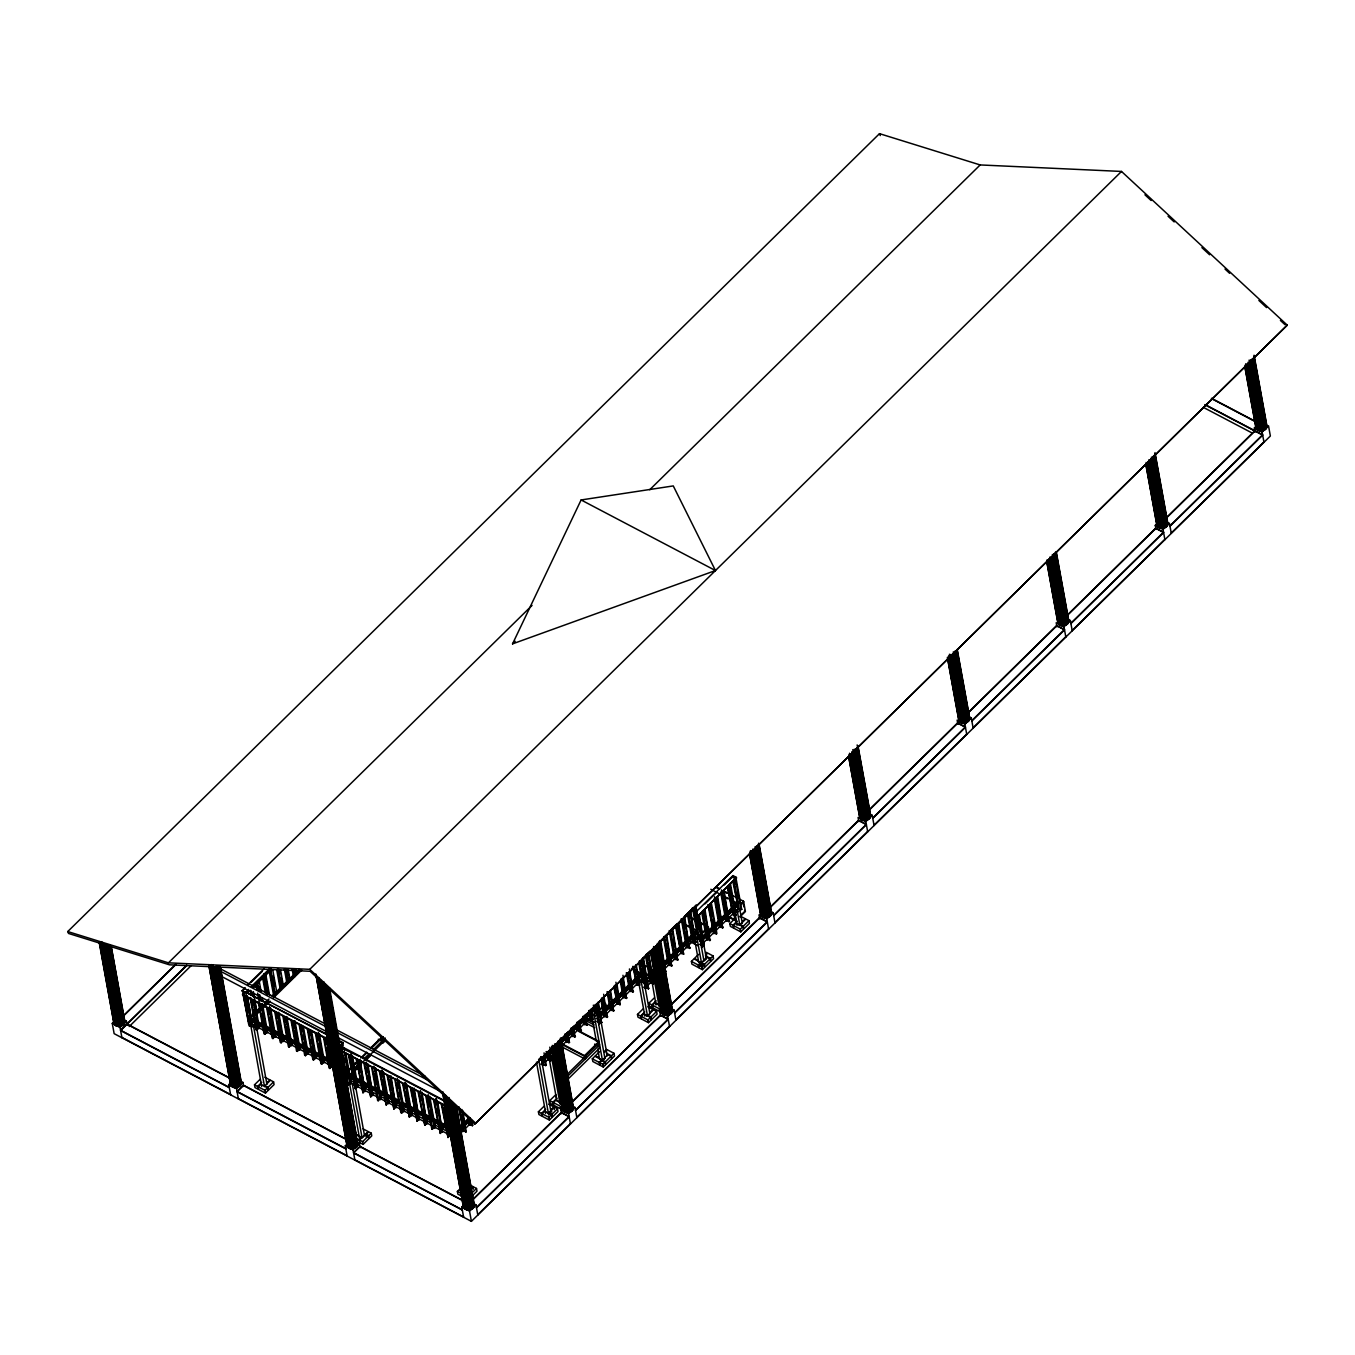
<?xml version="1.0" encoding="UTF-8"?>
<svg xmlns="http://www.w3.org/2000/svg" width="1355" height="1355" viewBox="0 0 1355 1355"><rect width="100%" height="100%" fill="white"/><g stroke="black" fill="none" stroke-linecap="round" stroke-linejoin="round"><path stroke-width="1.5" d="M111.364 947.162L124.863 1021.467C125.287 1028.072 111.618 1028.055 114.328 1021.043M230.689 1085.389L208.738 964.608L230.401 1083.306C230.062 1089.691 241.63 1088.573 241.376 1082.662L220.171 966.047M347.185 1146.601L315.817 974.025L346.897 1144.501C346.423 1152.19 361.666 1148.379 356.856 1141.96M456.584 1107.187L474.369 1205.069C474.792 1211.675 461.107 1211.658 463.816 1204.646M560.97 1038.658L573.436 1107.696C573.859 1114.301 560.191 1114.284 562.901 1107.272M660.037 941.268L672.503 1010.305C672.927 1016.911 659.258 1016.894 661.968 1009.898L661.206 1005.732M759.088 844.216L771.571 912.931C771.994 919.537 758.326 919.52 761.036 912.508M858.155 746.825L870.655 815.541C870.909 821.452 859.341 822.57 859.68 816.184M957.24 649.452L969.723 718.167C969.994 724.078 958.408 725.196 958.764 718.811M1056.307 552.061L1068.79 620.793C1069.061 626.704 1057.476 627.805 1057.832 621.437M1155.002 452.604L1167.858 523.403C1168.298 530.957 1152.648 529.043 1158.085 522.014M1254.069 355.23L1266.942 426.029C1267.365 432.635 1253.68 432.618 1256.39 425.606M230.401 1083.306L230.824 1082.239M346.897 1144.501L347.32 1143.451M512.546 643.879L581.109 499.961L673.266 485.92L715.457 570.54L512.546 643.879L515.205 641.288M474.843 1124.04L1287.25 325.149L1121.5 171.441L980.173 164.937L879.497 133.654L67.75 931.546L68.529 933.46L169.443 964.811L310.109 971.281L474.843 1124.04L1287.25 325.149M217.85 966.64L218.443 969.943L219.408 968.994M67.75 931.546L168.427 962.829L532.058 605.414M649.739 489.731L980.173 164.937M1263.978 442.306L1262.115 432.059L1268.5 425.775L1270.363 436.022L471.405 1221.346L114.142 1033.662L112.279 1023.415L114.836 1020.908M122.17 1016.928L175.981 964.032M122.221 1017.266L176.031 964.37M121.916 1037.744L120.053 1027.496L126.438 1021.213L123.339 1019.587M186.736 965.167L120.544 1030.223L229.283 1087.354M186.787 965.522L120.612 1030.562L229.334 1087.692M129.182 1026.565L190.97 965.844M245.086 988.286L242.105 991.216L244.967 987.592M247.931 984.662L264.327 968.554M251.048 982.426L262.209 971.433M242.579 994.841L244.696 991.962L242.579 994.841L329.113 1040.284M248.609 990.082L245.594 993.046L248.49 989.404M251.488 986.457L269.526 968.706M251.607 987.134L271.169 967.927M254.147 985.475L270.695 969.215M247.406 993.266L250.421 990.319M253.436 987.355L271.474 969.621M249.472 1018.232L260.008 1007.883M264.513 1003.445L269.018 999.025M272.033 996.061L299.099 969.469M268.29 1000.905L250.252 1018.638L311.684 1050.904M272.812 996.467L299.878 969.875M273.846 996.298L281.061 989.184M284.042 986.254L300.437 970.163M256.569 1014.438L270.102 1001.142M273.117 998.178L301.691 970.095M243.172 995.146L249.523 1026.26L251.132 1024.702L245.916 996.027M249.76 1023.973L252.352 1024.38L247.135 995.705M168.427 962.829L309.753 969.333L1121.5 171.441M253.08 999.787L258.28 1028.462L256.688 1030.02L255.909 1029.614L257.501 1028.055L255.655 1017.808M256.925 1027.751L259.499 1028.14L254.672 1001.514M261.21 1004.055L266.41 1032.73L264.818 1034.305L264.903 1028.225M265.055 1032.019L267.629 1032.408L262.43 1003.733M273.829 1035.66L273.185 1036.287L275.759 1036.677L270.56 1008.001M269.34 1008.323L274.54 1036.998L272.948 1038.574L273.032 1032.493M230.638 1094.857L228.775 1084.627L231.332 1082.103M277.47 1012.608L282.67 1041.267L281.078 1042.842L281.163 1036.761M281.315 1040.555L283.906 1040.945L278.69 1012.287M238.412 1098.939L236.549 1088.709L242.935 1082.425L239.835 1080.782M285.6 1016.877L290.8 1045.535L289.208 1047.11L289.293 1041.046M289.445 1044.824L292.036 1045.213L286.82 1016.555M254.486 1084.83L257.586 1086.473L258.077 1089.2L254.977 1087.574L254.486 1084.83L260.075 1079.342M257.586 1086.473L261.786 1082.34M258.178 1086.778L260.719 1084.254L267.528 1087.828L268.019 1090.555L265.461 1093.079L258.67 1089.505L258.178 1086.778L264.97 1090.352L265.461 1093.079M293.73 1021.145L298.93 1049.82L297.338 1051.378L296.559 1050.972L298.168 1049.414L294.814 1030.969M297.575 1049.092L300.166 1049.498L294.95 1020.823M267.341 1082.442L269.899 1079.918L264.801 1077.242M264.97 1090.352L267.528 1087.828M268.002 1087.354L273.591 1081.866L270.492 1080.223L264.903 1085.728L268.002 1087.354L268.493 1090.098L274.083 1084.593L273.591 1081.866M301.86 1025.413L307.077 1054.088L305.468 1055.664L304.689 1055.24L306.298 1053.682L304.435 1043.435M305.705 1053.377L308.296 1053.767L303.452 1027.141M309.99 1029.681L315.207 1058.357L313.598 1059.932L312.819 1059.525L314.428 1057.95L312.565 1047.703M313.835 1057.645L316.426 1058.035L311.582 1031.409M318.12 1033.967L323.337 1062.625L321.728 1064.2L321.812 1058.12M337.327 1039.658L342.9 1042.588L340.156 1046.094L343.035 1043.265M321.965 1061.914L324.556 1062.303L319.34 1033.645M342.696 1045.603L342.9 1042.588M445.592 1106.12L340.952 1050.532L343.831 1047.703L445.744 1101.242M343.323 1049.007L358.787 1056.172M330.739 1065.555L330.095 1066.182L332.686 1066.571M326.25 1038.235L331.467 1066.893L329.858 1068.468L329.943 1062.388M352.503 1065.758L355.484 1062.828M370.389 1048.194L379.315 1039.404M347.354 1071.195L357.788 1060.948M360.752 1058.018L366.714 1052.158M371.185 1047.771L381.619 1037.524M348.963 1070.416L356.416 1063.099M362.378 1057.239L366.849 1052.852M371.304 1048.448L383.228 1036.744M346.745 1074.938L345.152 1076.497L339.563 1045.789M353.926 1068.756L361.379 1061.439M364.36 1058.509L368.831 1054.105M373.303 1049.718L385.21 1037.998M349.776 1074.854L385.514 1039.708M355.857 1069.671L358.838 1066.758L355.891 1069.857M366.273 1059.424L370.745 1055.037M382.669 1043.333L385.65 1040.403M366.307 1059.593L370.779 1055.206M353.435 1077.615L350.454 1080.545L349.963 1077.818M344.424 1052.428L350.081 1083.627L347.71 1084.796L349.319 1083.221M348.726 1082.916L351.318 1083.306L346.016 1054.19M356.128 1085.846L355.484 1086.473L358.076 1086.862L352.402 1055.664M348.421 1055.071L355.247 1088.759L356.856 1087.184L350.81 1053.902M368.12 1085.338L365.139 1088.268L364.647 1085.524M356.162 1059.136L362.988 1092.824L364.58 1091.249L358.906 1060.05M363.885 1063.201L370.711 1096.873L372.32 1095.314L366.273 1062.032M383.584 1093.451L380.603 1096.381L391.832 1102.276M379.332 1098.024L378.689 1098.651L381.263 1099.041L375.589 1067.859M373.997 1066.097L380.044 1099.362L377.672 1100.531L379.264 1098.956M379.349 1071.314L386.175 1105.003L387.784 1103.427L381.737 1070.162M347.134 1156.069L345.288 1145.822L347.845 1143.315M386.412 1102.716L389.004 1103.106L383.329 1071.907M359.431 1142.451L358.94 1139.707L361.497 1137.201L356.399 1134.525M359.515 1140.012L365.122 1134.525L368.221 1136.151L368.712 1138.878L363.123 1144.382L360.024 1142.756L359.515 1140.012L362.632 1141.655L363.123 1144.382M396.067 1104.511L399.048 1101.581M387.09 1075.379L393.915 1109.067L395.508 1107.492L389.834 1076.293M354.908 1160.151L353.045 1149.904L359.448 1143.62L356.331 1141.994M362.632 1141.655L368.221 1136.151M368.696 1135.676L371.253 1133.17L368.729 1131.848L366.172 1134.355L368.696 1135.676L369.204 1138.42L371.761 1135.897L371.253 1133.17M402.52 1110.219L401.876 1110.846L404.468 1111.236L398.793 1080.037M397.201 1078.275L403.248 1111.557L401.639 1113.133L401.707 1106.984M414.511 1109.711L411.53 1112.641L411.039 1109.897M410.26 1114.267L409.617 1114.911L412.191 1115.301L406.517 1084.102M402.554 1083.509L409.379 1117.181L410.971 1115.622L404.925 1082.34M410.277 1087.574L417.103 1121.246L418.712 1119.687L413.038 1088.488M429.975 1117.824L426.994 1120.754L426.503 1118.027M418.018 1091.622L424.843 1125.311L426.435 1123.735L420.389 1090.47M433.448 1126.462L432.804 1127.089L435.395 1127.479L429.721 1096.28M428.112 1094.535L434.176 1127.8L431.788 1128.969L433.397 1127.394M442.458 1128.884L445.439 1125.954M433.481 1099.752L440.307 1133.441L441.899 1131.865L435.853 1098.583M441.205 1103.817L448.031 1137.506L449.64 1135.93L443.966 1104.732M450.859 1135.609L450.216 1136.235L444.542 1105.036M460.598 1126.005L468.119 1118.603M459.87 1127.885L468.898 1119.01M459.514 1130.256L469.931 1120.009M459.633 1130.934L462.614 1128.004M465.595 1125.09L470.066 1120.687M460.124 1133.678L463.105 1130.748M466.086 1127.817L470.558 1123.414M467.695 1116.571L469.186 1124.769L471.557 1123.6M541.018 1057.171L538.629 1059.525L548.724 1115.114M670.725 929.953L676.738 924.059M684.241 916.691L693.235 907.833M459.921 1108.492L464.02 1131.019L465.968 1132.035L462.885 1110.931M469.321 1118.569L470.439 1124.701L472.387 1125.734L472.268 1121.008M642.355 958.663L649.858 951.278M658.852 942.436L696.233 904.886M541.492 1059.729L551.993 1049.414M560.987 1040.555L571.488 1030.24M574.503 1027.293L593.998 1008.12M541.797 1061.439L552.298 1051.107M561.309 1042.266L595.81 1008.34M541.932 1062.117L552.434 1051.802M561.427 1042.944L595.929 1009.035M696.08 911.847L732.953 875.601L736.443 877.43L698.215 915.811L736.443 877.43M705.057 903.819L716.846 892.217M724.231 884.967L733.072 876.279L736.578 878.108M545.421 1061.897L553.772 1053.699M561.918 1045.67L594.93 1013.235L593.338 1005.139M600.079 1009.018L602.806 1006.325M543.677 1064.793L546.251 1065.182L543.677 1064.793L542.186 1056.595M546.133 1051.548L548.402 1060.135L549.995 1058.577L549.249 1054.478M566.881 1041.978L569.456 1042.368L566.881 1041.978L565.391 1033.78M570.506 1030.003L571.624 1036.135L573.995 1034.983M580.008 1029.072L578.399 1030.647L576.925 1022.466M582.515 1018.198L583.632 1024.346L586.004 1023.177M591.61 1008.527L592.829 1019.4L590.882 1018.384L590.78 1013.659M594.828 1013.337L597.216 1012.168M600.197 1009.695L602.941 1007.002M594.506 1016.673L596.894 1014.319M547.386 1051.48L548.877 1059.678L550.824 1060.694L549.605 1049.82M562.816 1048.889L561.597 1038.032M571.404 1027.886L572.877 1036.084L574.825 1037.1L573.605 1026.226M577.399 1021.992L578.89 1030.173L580.821 1031.206L579.601 1020.332M583.395 1016.081L584.886 1024.278L586.834 1025.295L585.614 1014.438M596.81 1003.428L598.029 1014.285L596.081 1013.269L594.608 1005.071M599.587 1013.523L616.119 997.28M619.116 994.333L622.114 991.369M625.129 988.422L641.643 972.179M597.369 1016.877L622.894 991.775M625.908 988.828L640.915 974.059M599.181 1017.114L603.686 1012.676M606.684 1009.729L629.211 987.575M632.226 984.628L641.237 975.769M600.807 1016.318L603.805 1013.371M606.803 1010.407L629.347 988.269M632.345 985.305L641.355 976.447M598.3 1021.992L643.354 977.7M645.624 976.311L652.466 969.587L645.166 965.742M596.742 1021.179L599.062 1022.415L600.672 1020.84M600.959 1000.075L603.923 1016.453L606.312 1015.302M607.023 991.708L610.36 1010.136L612.748 1008.967M616.915 983.645L619.997 1004.766L618.066 1003.733L616.474 990.827M620.268 981.088L623.249 997.466L625.62 996.315M626.332 972.721L629.685 991.149L632.057 989.98M636.24 964.675L639.95 985.153L637.375 984.763L638.019 984.136M638.781 962.897L641.762 979.275L644.133 978.107L645.996 988.354L647.588 986.779L646.843 982.68M645.742 976.989L652.602 970.265L651.823 969.858M598.758 1024.566L601.146 1022.195L607.26 1055.816M643.811 980.275L641.423 982.629L638.51 981.088M596.166 1004.055L599.554 1021.941L601.485 1022.957L598.402 1001.853M601.84 997.958L605.194 1016.402L607.125 1017.419L603.669 994.265M608.276 991.64L611.63 1010.068L613.561 1011.084L610.478 989.98M621.149 978.988L624.503 997.416L626.433 998.432L622.978 975.278M627.585 972.653L630.939 991.081L632.87 992.097L629.431 968.944M641.864 959.137L644.946 980.241L643.015 979.208L639.662 960.78M646.504 979.462L649.502 976.515M652.517 973.567L655.515 970.62M663.018 963.253L667.507 958.832M670.505 955.868L679.516 947.026M682.514 944.079L691.524 935.221M694.522 932.274L697.52 929.327M654.787 972.5L643.506 982.426M665.288 962.186L696.792 931.207M644.59 984.526L655.092 974.211M664.102 965.37L697.097 932.918M644.726 985.221L655.227 974.889M664.221 966.047L686.731 943.927M689.729 940.98L697.232 933.595M645.217 987.947L657.209 976.142M664.712 968.774L699.231 934.865L703.939 960.797L706.599 958.341M701.5 933.46L705.599 929.428M645.573 956.207L650.417 982.832L652.788 981.664M663.577 938.524L668.422 965.133L670.793 963.981M669.218 930.563L674.417 959.238L676.789 958.07M678.669 922.958L683.614 954.293L681.684 953.276L681.565 948.551M681.209 918.775L686.426 947.433L688.797 946.281M687.578 914.913L692.422 941.539L694.793 940.387M692.422 907.765L697.622 936.424L699.993 935.272L701.856 945.502L699.536 944.283M702.991 932.799L705.735 930.106M657.023 979.36L654.634 981.714L651.721 980.173M699.688 937.423L697.3 939.777L693.557 937.812M641.237 959.763L646.471 987.88L648.418 988.896L643.473 957.562M646.471 954.106L651.67 982.765L653.618 983.798L648.672 952.446M665.61 971.992L660.681 940.641M664.458 936.407L669.675 965.065L671.623 966.098L666.677 934.747M670.471 930.512L675.671 959.171L677.619 960.187L672.673 928.852M682.463 918.707L687.679 947.382L689.627 948.398L684.682 917.047M688.476 912.813L693.675 941.471L695.623 942.504L690.677 911.153M695.877 906.038L701.467 936.762L698.875 936.373M702.33 936.678L718.557 920.723M721.504 917.826L737.73 901.871M700.162 939.98L738.509 902.278M735.088 906.478L738.035 903.582M562.647 1047.263L585.123 1059.068L584.513 1055.664L598.995 1041.419L576.502 1029.614M725.535 917.03L699.688 941.268M728.482 914.134L737.34 905.445M599.113 1042.097L584.632 1056.341L562.139 1044.536M702.059 940.912L706.48 936.559M709.444 933.663L725.67 917.725M728.617 914.811L737.459 906.122M566.746 1074.803L598.063 1044.011M740.829 903.971L743.556 901.278L739.847 899.33M740.948 904.666L743.692 901.973L742.913 901.566M566.813 1077.09L599.621 1044.841M704.041 942.199L737.967 908.849M701.839 912.982L706.683 939.591L709.055 938.439M711.324 902.921L716.914 933.646L714.322 933.256L714.966 932.63M714.254 898.365L719.454 927.04L721.842 925.871M720.64 892.081L725.857 920.756L728.228 919.588M733.495 914.405L736.087 914.794L733.495 914.405L728.296 885.73M739.085 908.9L741.676 909.307L739.085 908.9L733.885 880.242M701.551 947.653L703.939 945.299L706.328 958.442L701.534 963.151L698.621 961.627L694.048 936.288M567.305 1079.816L600.113 1047.567L598.554 1046.754M695.234 906.664L702.347 945.028L704.278 946.061L699.332 914.71M702.72 910.865L707.937 939.54L709.868 940.556L704.939 909.205M715.508 898.297L720.725 926.972L722.655 927.989L717.71 896.654M721.521 889.964L727.11 920.689L729.058 921.705L724.112 890.37M457.38 1191.435L460.497 1193.061L460.988 1195.788L457.871 1194.161L457.38 1191.435L461.581 1187.302M538.392 1111.794L541.509 1113.437L542 1116.164L538.9 1114.521L538.392 1111.794L543.982 1106.307M549.74 1100.65L552.857 1102.276L553.348 1105.003L550.232 1103.377L549.74 1100.65L555.33 1095.145M592.321 1058.797L594.879 1056.273L601.688 1059.847L599.13 1062.354L599.621 1065.098L592.829 1061.524L592.321 1058.797L599.13 1062.354M599.554 1051.683L595.37 1055.799L598.47 1057.442M637.477 1014.421L640.576 1016.047L641.067 1018.774L637.968 1017.148L637.477 1014.421L643.066 1008.916M648.808 1003.259L651.924 1004.902L652.416 1007.629L649.316 1006.003L648.808 1003.259L654.414 997.771M691.406 961.406L698.198 964.98L698.689 967.707L691.897 964.133L691.406 961.406L693.963 958.9L700.755 962.473L701.348 965.98M698.621 954.31L694.438 958.425L697.537 960.051M729.82 923.636L732.936 925.262L733.428 928.006L730.328 926.363L729.82 923.636L735.426 918.131M741.185 914.879L745.301 910.848L744.522 910.424M739.949 916.912L745.419 911.525L743.556 901.278M541.509 1113.437L545.692 1109.305M552.857 1102.276L557.041 1098.16M604.55 1051.463L606.617 1049.431M640.576 1016.047L644.777 1011.931M651.924 1004.902L656.108 1000.769M732.936 925.262L737.137 921.146M542.085 1113.742L544.642 1111.219L551.434 1114.792L551.942 1117.519L549.385 1120.043L542.576 1116.469L542.085 1113.742L548.877 1117.299L549.385 1120.043M563.274 1106.374L560.716 1108.881L553.924 1105.307L553.433 1102.58L555.99 1100.074L561.089 1102.75M604.652 1052.242L607.209 1049.735L614.001 1053.309L614.493 1056.036L611.935 1058.543L611.444 1055.816L606.346 1053.14M641.152 1016.352L643.71 1013.845L650.502 1017.419L651.01 1020.146L648.452 1022.652L641.66 1019.079L641.152 1016.352L647.961 1019.925L648.452 1022.652M662.358 1009.001L659.8 1011.508L652.991 1007.934L652.5 1005.207L655.058 1002.7L660.156 1005.376M733.512 925.567L736.07 923.06L742.862 926.634L743.37 929.361L740.812 931.867L734.02 928.311L733.512 925.567L740.321 929.14L740.812 931.867M470.253 1189.029L472.81 1186.523L469.406 1184.727M548.724 1104.206L553.822 1106.883L551.265 1109.406L551.756 1112.133M650.332 1012.016L652.89 1009.509L647.792 1006.833M698.198 964.98L700.755 962.473M742.692 921.231L745.25 918.724L740.152 916.048M470.591 1189.571L473.386 1186.828L476.503 1188.454L476.994 1191.18L472.793 1195.313M599.706 1062.659L601.789 1060.626L604.889 1062.252L605.38 1064.979L603.314 1067.029L600.197 1065.403L599.706 1062.659L602.806 1064.302L603.314 1067.029M698.774 965.285L700.857 963.236L703.956 964.879L704.465 967.606L702.381 969.655L699.265 968.012L698.774 965.285L701.89 966.911L702.381 969.655M701.331 962.778L706.92 957.274L710.037 958.9L710.528 961.644L704.939 967.131L704.448 964.404L701.331 962.778L701.822 965.505M548.453 1113.624L550.858 1111.269L540.933 1056.663M562.206 1100.108L559.801 1102.462L556.888 1100.938L549.283 1059.068M597.741 1049.041L599.554 1059L602.467 1060.525L604.872 1058.17L596.81 1013.811M548.47 1113.742L551.028 1111.236M602.399 1060.745L604.957 1058.221M470.896 1193.958L476.503 1188.454M548.877 1117.299L551.434 1114.792M551.925 1114.318L557.515 1108.83L554.398 1107.187L548.809 1112.692L551.925 1114.318L552.417 1117.045L558.006 1111.557L557.515 1108.83M602.806 1064.302L604.889 1062.252M605.363 1061.778L610.97 1056.29L607.853 1054.647L602.264 1060.152L605.363 1061.778L605.871 1064.522L611.461 1059.017L610.97 1056.29M611.444 1055.816L614.001 1053.309M647.961 1019.925L650.502 1017.419M650.993 1016.944L656.582 1011.44L653.483 1009.814L647.876 1015.318L650.993 1016.944L651.484 1019.671L657.073 1014.184L656.582 1011.44M659.8 1011.508L659.292 1008.781L661.85 1006.257M701.89 966.911L703.956 964.879M704.448 964.404L710.037 958.9M713.069 955.919L713.56 958.646L711.002 961.169L710.511 958.442L713.069 955.919L706.277 952.345L706.768 955.089M740.321 929.14L742.862 926.634M743.353 926.159L748.942 920.655L745.843 919.029L740.237 924.533L743.353 926.159L743.844 928.886L749.434 923.399L748.942 920.655M463.647 1217.264L461.784 1207.034L464.342 1204.51M561.597 1113.742L560.851 1109.643L563.409 1107.137M660.664 1016.369L659.919 1012.27L662.476 1009.746M1156.018 529.466L1155.273 525.367L1157.831 522.844M1255.086 432.076L1254.357 427.977L1256.898 425.47M471.659 1200.53L561.343 1112.37L569.117 1116.452L476.435 1207.559M570.726 1103.156L660.41 1014.997L668.184 1019.079L575.502 1110.168M671.301 1004.309L759.494 917.623L767.252 921.705L674.57 1012.795M770.368 906.918L858.562 820.232L866.319 824.314L773.654 915.421M869.436 809.545L957.629 722.859L965.404 726.941L872.722 818.03M968.503 712.171L1056.697 625.468L1064.471 629.55L971.789 720.657M1067.588 614.78L1155.781 528.094L1163.539 532.176L1070.857 623.266M1166.655 517.407L1254.849 430.721M471.726 1200.886L561.41 1112.726L569.168 1116.791L476.503 1207.898M570.794 1103.495L660.478 1015.335L668.252 1019.417L575.57 1110.524M671.352 1004.648L759.545 917.962L767.32 922.044L674.638 1013.134M770.436 907.274L858.63 820.571L866.387 824.653L773.705 915.76M869.504 809.884L957.697 723.197L965.454 727.279L872.789 818.369M968.571 712.51L1056.764 625.824L1064.539 629.906L971.857 720.995M1067.638 615.119L1155.832 528.433L1163.606 532.515L1070.924 623.622M1166.706 517.745L1254.916 431.059M471.405 1221.346L469.541 1211.116L475.944 1204.832L472.827 1203.189M570.472 1123.973L568.626 1113.725L575.011 1107.442L571.895 1105.816M669.556 1026.582L667.693 1016.352L674.079 1010.068L670.979 1008.425M768.624 929.208L766.761 918.961L773.146 912.677L770.047 911.051M867.691 831.818L865.828 821.587L872.23 815.304L869.114 813.678M966.759 734.444L964.895 724.214L971.298 717.93L968.181 716.287M1065.826 637.07L1063.98 626.823L1070.365 620.539L1067.266 618.913M1164.91 539.68L1163.047 529.449L1169.433 523.166L1171.296 533.396M1169.941 525.892L1262.606 434.803L1205.086 404.569M1169.992 526.231L1262.674 435.141L1205.154 404.908M477.739 1214.724L570.421 1123.617M576.807 1117.35L669.489 1026.243M675.874 1019.959L768.556 928.869M774.958 922.586L867.623 831.479M874.026 825.195L966.708 734.105M973.093 727.821L1065.775 636.731M1072.161 630.448L1164.843 539.341M1171.228 533.057L1263.91 441.967M1211.472 398.285L1255.712 421.524M1211.539 398.641L1255.763 421.862M1254.357 427.977L1262.115 432.059M1203.308 407.347L1251.851 432.855M1155.273 525.367L1163.047 529.449M1063.98 626.823L1056.206 622.741L1056.951 626.84M581.109 499.961L715.457 570.54M964.895 724.214L957.138 720.132L957.883 724.214M865.828 821.587L858.071 817.505L858.816 821.604M715.745 886.678L719.454 888.626M723.163 890.574L736.155 897.383M715.863 887.356L719.573 889.303M723.282 891.251L726.991 893.199M710.816 889.286L736.951 903.006M766.761 918.961L758.986 914.879L759.732 918.978M724.01 896.824L727.737 898.788M731.48 900.753L735.206 902.718M734.596 910.78L737.51 912.322L739.898 909.967L742.286 923.094M728.296 916.37L735.714 920.265M728.414 917.047L735.833 920.943M727.754 920.062L729.684 921.078M721.351 926.346L723.299 927.362M686.409 915.218L695.555 920.011M699.214 921.925L704.685 924.804M692.015 918.775L695.674 920.689M699.332 922.62L702.991 924.533M685.545 924.584L696.741 930.462M685.664 925.262L689.39 927.227M708.58 938.913L710.511 939.93M699.519 935.729L701.467 936.762M696.267 941.877L694.319 940.844L692.456 930.614M690.356 941.776L697.825 945.688M688.323 946.755L690.254 947.772M705.413 955.766L710.511 958.442M698.367 961.728L701.484 963.354M678.262 959.56L676.314 958.544L674.824 950.363M670.318 964.438L672.249 965.471M664.306 970.349L666.254 971.366M631.532 968.418L640.864 973.313M635.393 971.061L640.983 973.991M643.659 978.581L645.59 979.614M649.045 988.269L647.114 987.253L646.369 983.154M643.659 987.134L645.996 988.354M631.582 990.454L633.513 991.47M655.956 1003.564L658.869 1005.088M652.5 1005.207L659.292 1008.781M659.919 1012.27L667.693 1016.352M625.129 996.789L627.077 997.805M647.555 1016.369L644.438 1014.743L644.692 1016.098M605.668 1004.326L604.906 1003.903L605.583 1007.663M612.257 1009.441L614.205 1010.457M607.768 1016.792L605.821 1015.759L604.33 1007.578M598.673 1013.659L596.725 1012.642L595.98 1008.543M596.251 1018.452L597.792 1019.265M600.18 1021.314L602.128 1022.331M587.562 1018.672L595.031 1022.602M587.968 1019.756L593.558 1022.686M586.681 1021.009L594.134 1024.922M585.326 1022.754L594.642 1027.649M587.46 1024.668L585.529 1023.652L584.412 1017.503M579.517 1029.546L581.464 1030.562M578.5 1031.274L597.25 1041.114M594.591 1044.112L598.334 1046.094L597.843 1043.367M573.521 1035.457L575.469 1036.473M562.02 1043.841L584.513 1055.664M551.468 1060.067L549.52 1059.051L548.775 1054.952M540.865 1064.031L543.203 1065.25L541.712 1057.069M553.433 1102.58L560.225 1106.154L560.716 1108.881M560.851 1109.643L568.626 1113.725M378.282 1039.268L381.975 1041.199L381.466 1038.472M219.341 968.232L326.064 1024.312M337.293 1030.207L425.301 1076.446M219.612 970.79L326.335 1026.87M337.564 1032.764L429.315 1080.968M222.406 976.904L327.266 1031.985M338.496 1037.879L441.476 1091.995M328.012 1034.763L246.237 992.419M248.1 993.401L326.284 1034.458M337.446 1040.335L341.172 1042.283M241.986 990.522L245.475 992.368M242.46 994.147L328.977 1039.607M362.496 1058.12L444.017 1100.954M340.952 1050.532L445.473 1105.443M471.083 1124.074L473.014 1125.09M250.895 1018.011L254.621 1019.976M258.331 1021.924L262.057 1023.872M265.783 1025.837L271.373 1028.767M275.082 1030.732L295.559 1041.487M299.286 1043.435L319.763 1054.19M323.489 1056.155L329.062 1059.085M315.393 1052.869L332.144 1061.659M250.556 1020.349L295.813 1044.112M298.964 1045.772L328.943 1061.524M251.742 1021.585L262.802 1027.395M266.478 1029.326L279.367 1036.101M283.043 1038.032L295.932 1044.807M299.607 1046.737L303.3 1048.668M306.975 1050.599L319.865 1057.374M323.54 1059.305L329.062 1062.201M348.608 1073.99L352.317 1075.921M356.026 1077.869L367.137 1083.712M370.847 1085.66L383.821 1092.486M387.53 1094.417L398.641 1100.26M402.35 1102.208L430.145 1116.808M433.854 1118.756L437.546 1120.704M441.256 1122.651L446.811 1125.582M303.791 1051.395L250.404 1023.347L261.701 1086.524M307.466 1053.326L333.245 1066.876M349.844 1075.599L383.431 1093.248M387.157 1095.196L398.37 1101.09M402.096 1103.038L430.094 1117.756M433.82 1119.704L437.563 1121.669M441.29 1123.634L450.622 1128.529M395.237 1100.023L400.809 1102.953M388.631 1096.991L392.357 1098.939M418.492 1112.675L424.081 1115.605M348.286 1076.31L383.736 1094.942M387.479 1096.906L437.868 1123.38M441.595 1125.344L450.927 1130.239M348.404 1077.005L383.871 1095.636M387.598 1097.584L437.987 1124.057M440.409 1125.328L451.046 1130.934M250.099 1025.498L253.775 1027.446M350.776 1080.714L376.893 1094.434M394.525 1103.698L431.026 1122.872M434.752 1124.836L445.947 1130.714M384.82 1100.921L349.37 1082.289L359.194 1136.388L356.009 1134.829M388.563 1102.885L438.952 1129.359M442.679 1131.306L448.285 1134.254M363.055 1128.867L368.154 1131.544L365.596 1134.05L366.087 1136.777M355.535 1137.929L358.94 1139.707M126.947 1023.94L230.147 1078.157M346.643 1139.369L243.443 1085.152L237.04 1091.436L345.779 1148.549M463.139 1200.564L359.939 1146.347L353.536 1152.631L462.275 1209.761M126.997 1024.295L230.198 1078.512M346.711 1139.707L243.493 1085.491L237.108 1091.774L345.847 1148.905M463.207 1200.92L359.99 1146.686L353.604 1152.97L462.343 1210.1M112.279 1023.415L120.053 1027.496M228.775 1084.627L236.549 1088.709M345.288 1145.822L353.045 1149.904M461.784 1207.034L469.541 1211.116M121.848 1037.388L230.587 1094.518M238.345 1098.6L347.083 1155.73M354.841 1159.795L463.579 1216.926M1066.808 618.185L1068.79 620.793M967.724 715.576L969.723 718.167M1144.941 194.798L1151.106 200.506M1168.044 216.224L1174.192 221.932M1201.902 247.626L1209.609 254.757M1225.005 269.035L1229.629 273.32M1258.88 300.454L1266.569 307.585M1280.424 320.441L1285.048 324.726M309.753 969.333L475.503 1123.041M1265.926 424.132L1266.942 426.029M869.639 813.644L870.655 815.541M770.572 911.034L771.571 912.931M671.504 1008.408L672.503 1010.305M572.437 1105.782L573.436 1107.696M473.352 1203.172L474.369 1205.069M240.36 1080.765L241.376 1082.662M123.864 1019.553L124.863 1021.467M879.497 133.654L880.276 135.568M1167.536 522.386L1167.858 523.403M1254.019 356.297L1266.891 427.096M1253.595 357.347L1266.468 428.163M1252.867 358.55L1265.706 429.129M1251.783 359.143L1264.638 429.942M1250.496 359.753L1263.368 430.551M1249.09 360.108L1261.962 430.907M1248.04 362.276L1260.523 430.992M1247.023 364.156L1259.134 430.805M1245.804 363.699L1257.914 430.331M1246.549 371.473L1247.311 375.623M1249.208 386.039L1249.954 390.206M1250.716 394.373L1251.478 398.539M1253.358 408.956L1254.12 413.123M1245.194 365.088L1256.932 429.637M1244.889 366.273L1256.254 428.756M1244.94 367.341L1255.916 427.74M1154.951 453.671L1167.807 524.487M1154.528 454.738L1167.4 525.537M1153.799 455.924L1166.621 526.502M1152.698 456.516L1165.571 527.332M1151.428 457.126L1164.301 527.942M1150.412 459.565L1162.895 528.298M1148.955 459.65L1161.455 528.382M1147.956 461.547L1160.066 528.179M1147.109 463.156L1158.847 527.722M1148.989 477.18L1149.751 481.347M1151.648 491.746L1152.394 495.913M1153.156 500.08L1153.918 504.246M1155.815 514.663L1156.56 518.83M1146.127 462.462L1157.864 527.027M1145.822 463.664L1157.17 526.13M1145.873 464.731L1156.848 525.113M1070.365 620.539L1072.228 630.786M1056.256 553.145L1068.739 621.86M1055.46 552.112L1068.316 622.91M1054.732 553.314L1067.554 623.893M1053.631 553.907L1066.504 624.706M1052.361 554.517L1065.233 625.316M1051.328 556.956L1063.827 625.671M1049.888 557.041L1062.371 625.756M1048.889 558.921L1060.999 625.57M1048.042 560.547L1059.762 625.095M1048.787 568.304L1049.549 572.471M1051.446 582.887L1052.191 587.054M1054.088 597.47L1054.851 601.637M1055.596 605.787L1056.358 609.953M1047.059 559.852L1058.78 624.401M1046.754 561.038L1058.103 623.52M1046.805 562.105L1057.781 622.504M971.298 717.93L973.161 728.16M957.189 650.519L969.672 719.234M956.766 651.569L969.248 720.301M955.665 650.688L968.486 721.266M954.564 651.281L967.436 722.08M953.293 651.89L966.149 722.689M952.26 654.33L964.743 723.062M950.82 654.414L963.303 723.147M949.432 654.228L961.931 722.943M948.585 655.837L960.695 722.486M948.585 659.445L949.347 663.611M951.227 674.028L951.989 678.178M953.886 688.594L954.631 692.761M956.528 703.177L957.291 707.344M958.036 711.51L958.798 715.677M947.975 657.226L959.713 721.775M947.687 658.428L959.035 720.894M947.348 657.412L958.713 719.878M872.23 815.304L874.077 825.551M857.732 745.809L870.604 816.625M857.156 744.928L870.181 817.675M856.58 748.062L869.419 818.657M855.496 748.671L868.352 819.47M854.226 749.264L867.081 820.08M852.803 749.637L865.676 820.436M851.753 751.805L864.236 820.52M850.737 753.685L862.847 820.317M849.517 753.228L861.628 819.86M851.025 765.152L851.787 769.318M853.667 779.735L854.429 783.901M856.326 794.301L857.088 798.468M858.968 808.884L859.731 813.051M848.908 754.6L860.645 819.165M848.603 755.802L859.968 818.268M848.67 756.869L859.646 817.268M773.146 912.677L775.009 922.924M758.665 843.2L771.537 913.998M758.241 844.25L771.114 915.065M757.513 845.452L770.351 916.031M756.429 846.045L769.284 916.844M755.141 846.655L768.014 917.454M754.125 849.094L766.608 917.809M752.669 849.179L765.168 917.894M751.669 851.059L763.78 917.708M750.45 850.601L762.56 917.233M753.465 870.858L754.227 875.025M756.124 885.442L756.869 889.608M758.766 900.025L759.528 904.175M749.84 851.99L761.578 916.539M749.535 853.176L760.9 915.658M749.586 854.243L760.562 914.642M743.234 903.328L743.878 906.885M736.087 878.582L741.676 909.307M735.46 879.209L741.033 909.933M734.529 879.615L735.274 883.714M737.12 893.944L737.865 898.043M732.953 875.601L733.394 877.989M733.411 880.716L738.611 909.374L733.004 882.359M737.035 909.764L739.898 925.448L736.985 923.924L729.854 884.713M730.497 884.087L736.087 914.794M729.413 884.646L730.159 888.728M736.798 923.958L737.052 925.313M734.427 913.168L735.392 918.487M728.922 885.103L732.276 903.531M733.021 907.63L733.766 911.729M733.97 914.523L734.935 919.859M727.804 886.204L733.021 914.879L727.415 887.847M723.468 890.997L729.058 921.705M723.282 895.486L725.518 907.765M726.263 911.864L727.008 915.963M721.419 892.488L726.636 921.163M717.083 897.281L722.655 927.989M716.524 899.72L718.743 912.017M719.488 916.099L720.233 920.197M714.661 896.722L720.233 927.447M710.681 903.565L716.27 934.273M711.731 911.678L712.459 915.777M710.122 906.004L711.985 916.251M712.73 920.333L714.593 930.58M709.122 904.581L714.322 933.256M708.631 905.055L713.848 933.731L707.852 904.649M708.343 926.735L709.156 931.173M704.295 909.832L709.868 940.556M704.956 915.912L705.701 920.011M703.364 910.238L705.227 920.485M705.972 924.567L707.835 934.814M702.246 911.339L707.462 940.014M698.706 915.336L704.278 946.061M702.347 937.795L703.093 941.894M701.856 938.27L702.601 942.352M695.538 910.695L696.284 914.794M695.047 911.17L698.401 929.598M693.675 907.698L699.57 940.59M693.201 908.172L698.401 936.83M696.826 937.22L701.534 963.151M690.034 911.78L695.623 942.504M690.965 922.416L691.711 926.515M687.984 913.287L693.201 941.945M684.038 917.674L689.627 948.398M684.224 924.229L684.969 928.327M685.715 932.409L686.46 936.508M681.988 919.181L687.205 947.856M678.042 923.585L683.614 954.293M677.957 925.55L678.703 929.649M677.483 926.024L680.837 944.452M676.467 924.601L681.684 953.276M675.993 925.075L681.192 953.751L675.586 926.718M672.029 929.479L677.619 960.187M673.825 941.691L674.57 945.79M673.333 942.165L674.079 946.264M669.98 930.97L675.197 959.645M666.033 935.373L671.623 966.098M669.675 957.833L670.42 961.931M666.592 943.961L667.338 948.06M668.083 952.159L669.946 962.406M663.984 936.881L669.201 965.539M674.079 1010.068L675.942 1020.298M659.597 940.573L672.453 1011.389M659.174 941.64L672.029 1012.439M658.445 942.826L671.267 1013.405M657.344 943.419L670.217 1014.234M656.447 946.112L668.947 1014.844M655.041 946.467L667.541 1015.2M653.601 946.552L666.084 1015.285M652.602 948.449L664.712 1015.081M651.755 950.058L663.493 1014.624M651.755 953.666L652.5 957.833M655.905 976.565L656.667 980.732M658.564 991.149L659.309 995.315M651.145 951.447L662.493 1013.93M650.468 950.566L661.816 1013.032M650.519 951.633L661.494 1012.016M652.466 969.587L653.279 974.025M654.16 979.157L659.14 1006.579M648.029 953.073L653.618 983.798M647.961 955.055L648.689 959.137M649.435 963.236L650.18 967.335M647.47 955.512L648.215 959.611M648.96 963.71L652.314 982.138M652.077 982.121L656.04 1004.953M645.979 954.564L651.196 983.239M642.829 958.188L648.418 988.896M641.152 961.728L641.897 965.827M642.643 969.926L643.388 974.025M640.678 962.202L641.423 966.301M642.168 970.4L642.914 974.499M643.727 979.75L649.926 1013.879M642.88 979.004L643.693 983.442M639.187 961.254L642.524 979.682M640.949 980.055L647.538 1016.233M635.597 965.302L644.624 1014.709M635.41 969.79L636.156 973.889M636.901 977.988L637.646 982.087M634.021 966.335L637.375 984.763M633.547 966.793L636.901 985.221L632.768 966.386M629.16 971.62L632.87 992.097M628.601 974.076L629.347 978.174M630.092 982.256L630.837 986.355M627.111 973.127L630.465 991.555M622.724 977.954L626.433 998.432M621.793 978.361L622.538 982.443M623.283 986.542L624.028 990.641M620.675 979.445L624.011 997.89M615.915 982.24L619.997 1004.766M616.948 990.353L617.694 994.451M614.713 985.305L618.066 1003.733M614.238 985.779L617.575 1004.207L613.832 987.422M609.852 990.607L613.561 1011.084M610.14 994.638L610.885 998.737M609.665 995.112L610.411 999.194M611.139 1003.293L611.884 1007.392M607.802 992.114L611.139 1010.542M605.549 1003.632L606.363 1008.069M603.398 996.941L607.125 1017.419M603.331 998.906L604.076 1003.005M602.856 999.38L603.585 1003.479M601.366 998.432L604.703 1016.86M597.775 1002.48L601.485 1022.957M596.471 1008.069L599.062 1022.415M594.117 1005.545L595.607 1013.743M594.032 1014.116L602.467 1060.525M590.966 1009.17L592.829 1019.4M592.304 1019.129L596.302 1041.063M589.391 1010.186L590.882 1018.384M588.917 1010.661L590.407 1018.858L588.51 1012.304M584.97 1015.064L586.834 1025.295M582.921 1016.555L584.412 1024.753M585.919 1055.088L586.41 1057.815M578.958 1020.959L580.821 1031.206M578.89 1022.94L579.635 1027.039M578.416 1023.415L579.144 1027.496M576.519 1024.092L577.637 1030.24M572.962 1026.853L574.825 1037.1M570.912 1028.36L572.403 1036.541M567.61 1032.137L569.456 1042.368M566.966 1032.764L568.829 1042.994M566.407 1035.203L567.152 1039.302M564.916 1034.255L566.407 1042.452L564.51 1035.898M575.011 1107.442L576.874 1117.689M560.513 1037.964L573.385 1108.763M560.106 1039.014L572.962 1109.813M559.378 1040.2L572.2 1110.795M558.277 1040.809L571.149 1111.608M557.379 1043.502L569.879 1112.218M555.973 1043.858L568.456 1112.574M554.534 1043.943L567.017 1112.658M553.534 1045.823L565.645 1112.472M552.298 1045.366L564.408 1111.998M551.705 1046.754L563.426 1111.303M551.4 1047.94L562.748 1110.423M551.451 1049.007L562.427 1109.406M560.157 1101.547L560.648 1104.274M549.808 1047.161L550.486 1050.921M551.366 1056.053L560.072 1103.969M548.961 1050.447L550.824 1060.694M555.821 1094.671L556.312 1097.415M546.912 1051.954L548.402 1060.135M544.033 1052.886L546.251 1065.182M553.822 1106.883L554.314 1109.61M543.762 1055.562L545.625 1065.809M543.203 1058.018L543.948 1062.117M536.478 1062.151L545.54 1112.082M545.371 1112.116L545.625 1113.488M471.269 1119.586L472.387 1125.734M469.965 1117.943L470.71 1122.025M468.474 1116.994L469.965 1125.175M461.869 1109.508L465.968 1132.035M463.647 1121.72L464.392 1125.819M462.055 1116.046L463.918 1126.293M459.074 1106.916L463.546 1131.493L458.668 1108.559M472.81 1186.523L473.302 1189.25M475.944 1204.832L477.807 1215.062M456.144 1106.188L474.318 1206.136M455.348 1105.155L473.894 1207.203M455.771 1108.255L456.516 1112.353M457.262 1116.452L458.007 1120.551M459.87 1130.781L460.615 1134.88M454.264 1104.376L473.132 1208.169M452.773 1102.784L472.082 1208.982M451.113 1101.31L470.795 1209.592M448.962 1097.499L469.389 1209.964M447.506 1097.584L467.949 1210.049M445.761 1095.314L466.56 1209.846M444.525 1094.84L465.341 1209.388M443.17 1092.062L464.359 1208.677M446.693 1112.726L450.47 1133.525M442.865 1093.265L463.681 1207.796M442.543 1092.249L463.359 1206.78M443.949 1108.475L445.829 1118.874M446.591 1123.041L448.471 1133.441M443.356 1108.17L444.118 1112.336M441.984 1104.223L448.031 1137.506M437.834 1102.428L442.475 1132.17L436.429 1098.888M435.446 1100.26L436.208 1104.427M436.971 1108.576L437.716 1112.743M439.613 1123.143L440.375 1127.292M439.41 1124.904L440.155 1129.071M434.261 1100.158L440.307 1133.441M429.078 1096.906L434.752 1128.105M427.723 1096.195L429.62 1106.595M430.365 1110.761L432.262 1121.161M427.147 1095.89L427.892 1100.057M426.52 1096.093L432.567 1129.376M425.741 1095.687L431.788 1128.969M421.981 1092.215L427.011 1124.04L421.354 1092.858M420.744 1096.297L421.507 1100.463M423.387 1110.863L424.149 1115.013M424.911 1119.179L425.656 1123.329M423.183 1112.624L423.946 1116.791M418.797 1092.028L424.843 1125.311M414.257 1088.167L419.288 1119.992L413.614 1088.793M412.631 1090.148L416.036 1108.881M416.798 1113.031L417.543 1117.197M411.056 1087.98L417.103 1121.246M405.501 1082.645L411.547 1115.927M404.518 1084.017L405.281 1088.167M406.043 1092.333L407.923 1102.733M408.685 1106.883L410.192 1115.216M405.45 1092.028L406.212 1096.178M403.333 1083.915L409.379 1117.181M398.15 1080.663L403.824 1111.862M397.557 1084.119L398.302 1088.268M399.064 1092.435L399.81 1096.585M395.592 1079.85L401.639 1113.133M394.813 1079.444L400.86 1112.726M391.053 1075.972L396.083 1107.797L390.426 1076.598M389.817 1080.054L391.714 1090.453M392.459 1094.603L394.356 1105.003M389.241 1079.749L389.986 1083.898M387.869 1075.785L393.915 1109.067M382.313 1070.467L388.36 1103.732M381.331 1071.822L382.093 1075.989M382.838 1080.138L384.735 1090.538M385.481 1094.705L386.243 1098.871M380.128 1071.72L386.175 1105.003M374.962 1068.485L380.62 1099.684M374.725 1074.007L376.622 1084.407M377.384 1088.556L378.13 1092.723M372.405 1067.672L378.452 1100.938M371.626 1067.249L377.672 1100.531M367.866 1063.794L372.896 1095.619L367.222 1064.42M366.629 1067.859L367.374 1072.025M369.271 1082.425L370.017 1086.574M370.779 1090.741L371.541 1094.908M367.544 1075.87L368.306 1080.037M370.203 1090.436L370.948 1094.586M364.664 1063.607L370.711 1096.873M360.125 1059.729L365.156 1091.554L359.498 1060.355M358.516 1061.727L360.396 1072.127M361.158 1076.277L363.055 1086.676M356.941 1059.542L362.988 1092.824M351.385 1054.207L357.432 1087.489M350.403 1055.579L356.077 1086.778M351.335 1063.59L352.08 1067.757M355.806 1087.709L364.512 1135.558L362.107 1137.912L352.283 1083.814M349.2 1055.477L355.247 1088.759M345 1052.733L350.674 1083.932M343.831 1047.703L344.272 1050.091M347.676 1068.858L347.998 1070.569M342.392 1043.892L343.137 1047.991M344.78 1058.272L345.525 1062.422M346.287 1066.588L348.184 1076.988M359.126 1136.455L359.363 1137.827M341.748 1044.519L342.493 1048.618M347.219 1074.6L347.981 1078.766M359.448 1143.62L360.176 1147.719M341.545 1046.263L342.29 1050.362M342.442 1051.92L348.489 1085.203M340.766 1045.857L341.511 1049.956M341.663 1051.514L347.71 1084.796M345.525 1075.633L346.27 1079.732M347.016 1083.814L356.28 1134.846M329.536 987.931L357.822 1144.941M330.027 994.35L333.432 1013.066M334.194 1017.215L336.074 1027.615M337.971 1038.015L338.733 1042.164M339.478 1046.331L341.375 1056.714M342.121 1060.88L342.883 1065.03M343.645 1069.197L345.525 1079.596M346.287 1083.746L349.675 1102.462M350.437 1106.629L352.334 1117.011M353.079 1121.178L354.976 1131.577M355.721 1135.727L356.484 1139.894M328.672 987.981L357.398 1145.991M327.537 986.88L356.636 1146.974M326.098 985.61L355.569 1147.787M324.082 982.07L354.299 1148.396M322.659 982.426L352.893 1148.752M320.847 980.427L351.453 1148.837M319.086 978.158L350.064 1148.633M317.866 977.683L348.845 1148.176M317.104 977.124L317.849 981.274M319.746 991.674L320.491 995.823M323.896 1014.539L324.658 1018.706M326.538 1029.106L327.3 1033.255M329.18 1043.655L329.943 1047.805M330.705 1051.971L332.585 1062.371M333.347 1066.521L334.092 1070.687M335.989 1081.07L336.751 1085.236M337.497 1089.386L338.259 1093.553M340.139 1103.952L340.901 1108.102M342.798 1118.502L343.543 1122.651M345.44 1133.051L346.186 1137.218M316.884 976.989L347.862 1147.482M326.453 1036.49L332.043 1067.198M325.844 1039.878L326.589 1043.96M327.334 1048.059L329.197 1058.306M324.285 1037.761L329.858 1068.468M323.506 1037.354L329.079 1068.062M318.323 1032.222L323.913 1062.93M317.714 1035.593L318.459 1039.692M319.204 1043.79L321.067 1054.021M316.155 1033.475L321.728 1064.2M315.376 1033.069L320.949 1063.794M310.566 1029.986L315.783 1058.661M309.584 1031.324L310.329 1035.423M311.074 1039.522L311.819 1043.621M311.972 1047.398L312.717 1051.497M308.025 1029.207L313.598 1059.932M307.246 1028.801L312.819 1059.525M295.966 969.333L296.711 973.5M293.984 968.825L295.119 975.058M294.069 970.028L294.814 974.194M293.578 970.502L294.713 976.735M292.121 969.011L293.256 975.244M302.436 1025.718L307.653 1054.393M301.454 1027.056L302.199 1031.155M302.944 1035.254L303.689 1039.336M303.842 1043.13L304.587 1047.229M299.895 1024.939L305.468 1055.664M299.116 1024.532L304.689 1055.24M288.225 969.587L290.122 979.987M287.836 971.247L288.581 975.414M286.261 969.079L288.513 981.545M286.328 970.265L287.853 978.598M285.482 968.673L288.124 983.222M285.024 968.622L286.549 976.938M294.306 1021.45L299.523 1050.125M284.398 969.248L287.04 983.815M293.324 1022.788L294.069 1026.887M293.12 1024.532L293.866 1028.614M291.765 1020.671L297.338 1051.378M290.986 1020.264L296.559 1050.972M280.502 969.824L283.517 986.457M279.723 969.418L280.485 973.584M281.23 977.734L282.738 986.05M281.129 980.292L282.263 986.525M278.52 969.316L281.925 988.032M277.741 968.91L281.146 987.626M286.176 1017.182L291.393 1045.84M277.673 970.942L278.436 975.109M279.198 979.275L280.705 987.592M276.657 969.503L280.062 988.218M285.194 1018.52L285.939 1022.602M286.684 1026.7L288.547 1036.948M283.635 1016.402L289.208 1047.11M282.856 1015.996L288.429 1046.704M272.762 970.078L276.928 992.944M273.117 975.905L275.014 986.305M270.492 968.689L275.319 994.519M270.018 969.147L274.557 994.113M278.046 1012.913L283.263 1041.572M269.95 971.196L272.965 987.829M273.727 991.995L274.489 996.145M268.934 969.74L273.473 994.706M277.064 1014.234L277.809 1018.333M278.554 1022.432L280.417 1032.679M275.488 1012.117L281.078 1042.842M274.726 1011.711L280.299 1042.435M265.783 974.482L269.577 995.281M265.021 974.076L268.409 992.792M263.818 973.974L267.596 994.773M269.543 1006.596L275.133 1037.303M263.412 975.634L266.816 994.35M263.344 977.683L264.869 986M268.934 1009.966L269.679 1014.065M270.424 1018.164L272.287 1028.394M262.328 976.227L265.36 992.859M267.358 1007.849L272.948 1038.574M266.596 1007.442L272.169 1038.167M259.195 980.969L261.092 991.352M262.226 997.602L262.972 1001.752M259.55 986.796L260.312 990.945M261.786 1004.36L267.003 1033.035M257.602 982.527L259.11 990.844M259.872 995.01L260.99 1001.243M256.823 982.121L258.331 990.437M259.093 994.604L259.838 998.77M260.804 1005.698L261.549 1009.797M262.294 1013.896L264.157 1024.126M258.636 994.57L259.398 998.72M255.739 982.714L256.874 988.947M257.619 993.113L259.516 1003.513M259.228 1003.581L264.818 1034.305M258.466 1003.174L264.039 1033.882M253.351 991.606L257.128 1012.405M252.962 993.283L253.707 997.432M255.604 1007.832L256.349 1011.999M253.656 1000.092L258.873 1028.767M251.369 991.098L252.132 995.248M250.607 990.691L251.353 994.841M252.674 1001.43L253.419 1005.529M254.164 1009.611L254.909 1013.709M255.062 1017.503L255.807 1021.602M256.552 1027.124L266.935 1084.305M251.098 999.312L256.688 1030.02M250.658 997.517L252.538 1007.917M253.3 1012.066L254.046 1016.233M250.336 998.906L255.909 1029.614M253.317 1024.888L264.547 1086.659M247.559 997.297L251.336 1018.096M246.119 994.282L251.708 1025.007M245.882 999.719L246.627 1003.801M247.372 1007.9L248.117 1011.999M248.863 1016.098L250.353 1024.278M245.678 1001.464L246.424 1005.545M243.985 994.265L244.73 998.432M243.951 995.552L249.523 1026.26M242.579 990.742L248.626 1024.007M242.935 1082.425L243.68 1086.507M220.12 967.114L241.326 1083.729M221.441 976.633L222.203 980.8M222.948 984.966L226.353 1003.716M227.115 1007.883L235.821 1055.765M236.583 1059.932L238.463 1070.348M239.225 1074.515L239.987 1078.682M219.324 966.098L240.902 1084.796M219.002 969.503L240.14 1085.762M217.122 965.793L239.073 1086.574M215.852 966.403L237.803 1087.184M214.446 966.776L236.397 1087.557M212.633 964.777L234.957 1087.642M211.245 964.574L233.568 1087.438M210.398 966.2L232.349 1086.981M210.008 967.707L211.905 978.124M212.667 982.29L213.413 986.457M214.175 990.624L214.937 994.79M216.817 1005.19L217.579 1009.356M219.476 1019.773L220.221 1023.94M222.118 1034.356L222.881 1038.523M223.643 1042.673L225.523 1053.089M226.285 1057.256L228.182 1067.672M228.927 1071.839L229.689 1076.005M209.415 965.488L231.366 1086.27M126.438 1021.213L127.184 1025.312M111.042 946.163L124.829 1022.534M110.737 947.331L115.243 972.094M115.988 976.227L117.868 986.542M118.613 990.674L121.984 1009.238M122.746 1013.371L123.491 1017.503M110.145 945.18L124.406 1023.584M109.382 946.146L123.644 1024.566M107.96 944.892L122.577 1025.379M106.672 945.502L121.306 1025.989M104.894 943.808L119.901 1026.345M103.454 943.893L118.461 1026.429M101.693 941.623L117.072 1026.243M100.846 943.232L115.853 1025.769M99.864 942.521L114.87 1025.074M99.288 941.623L114.176 1024.194M99.237 942.69L113.854 1023.177"/></g></svg>
